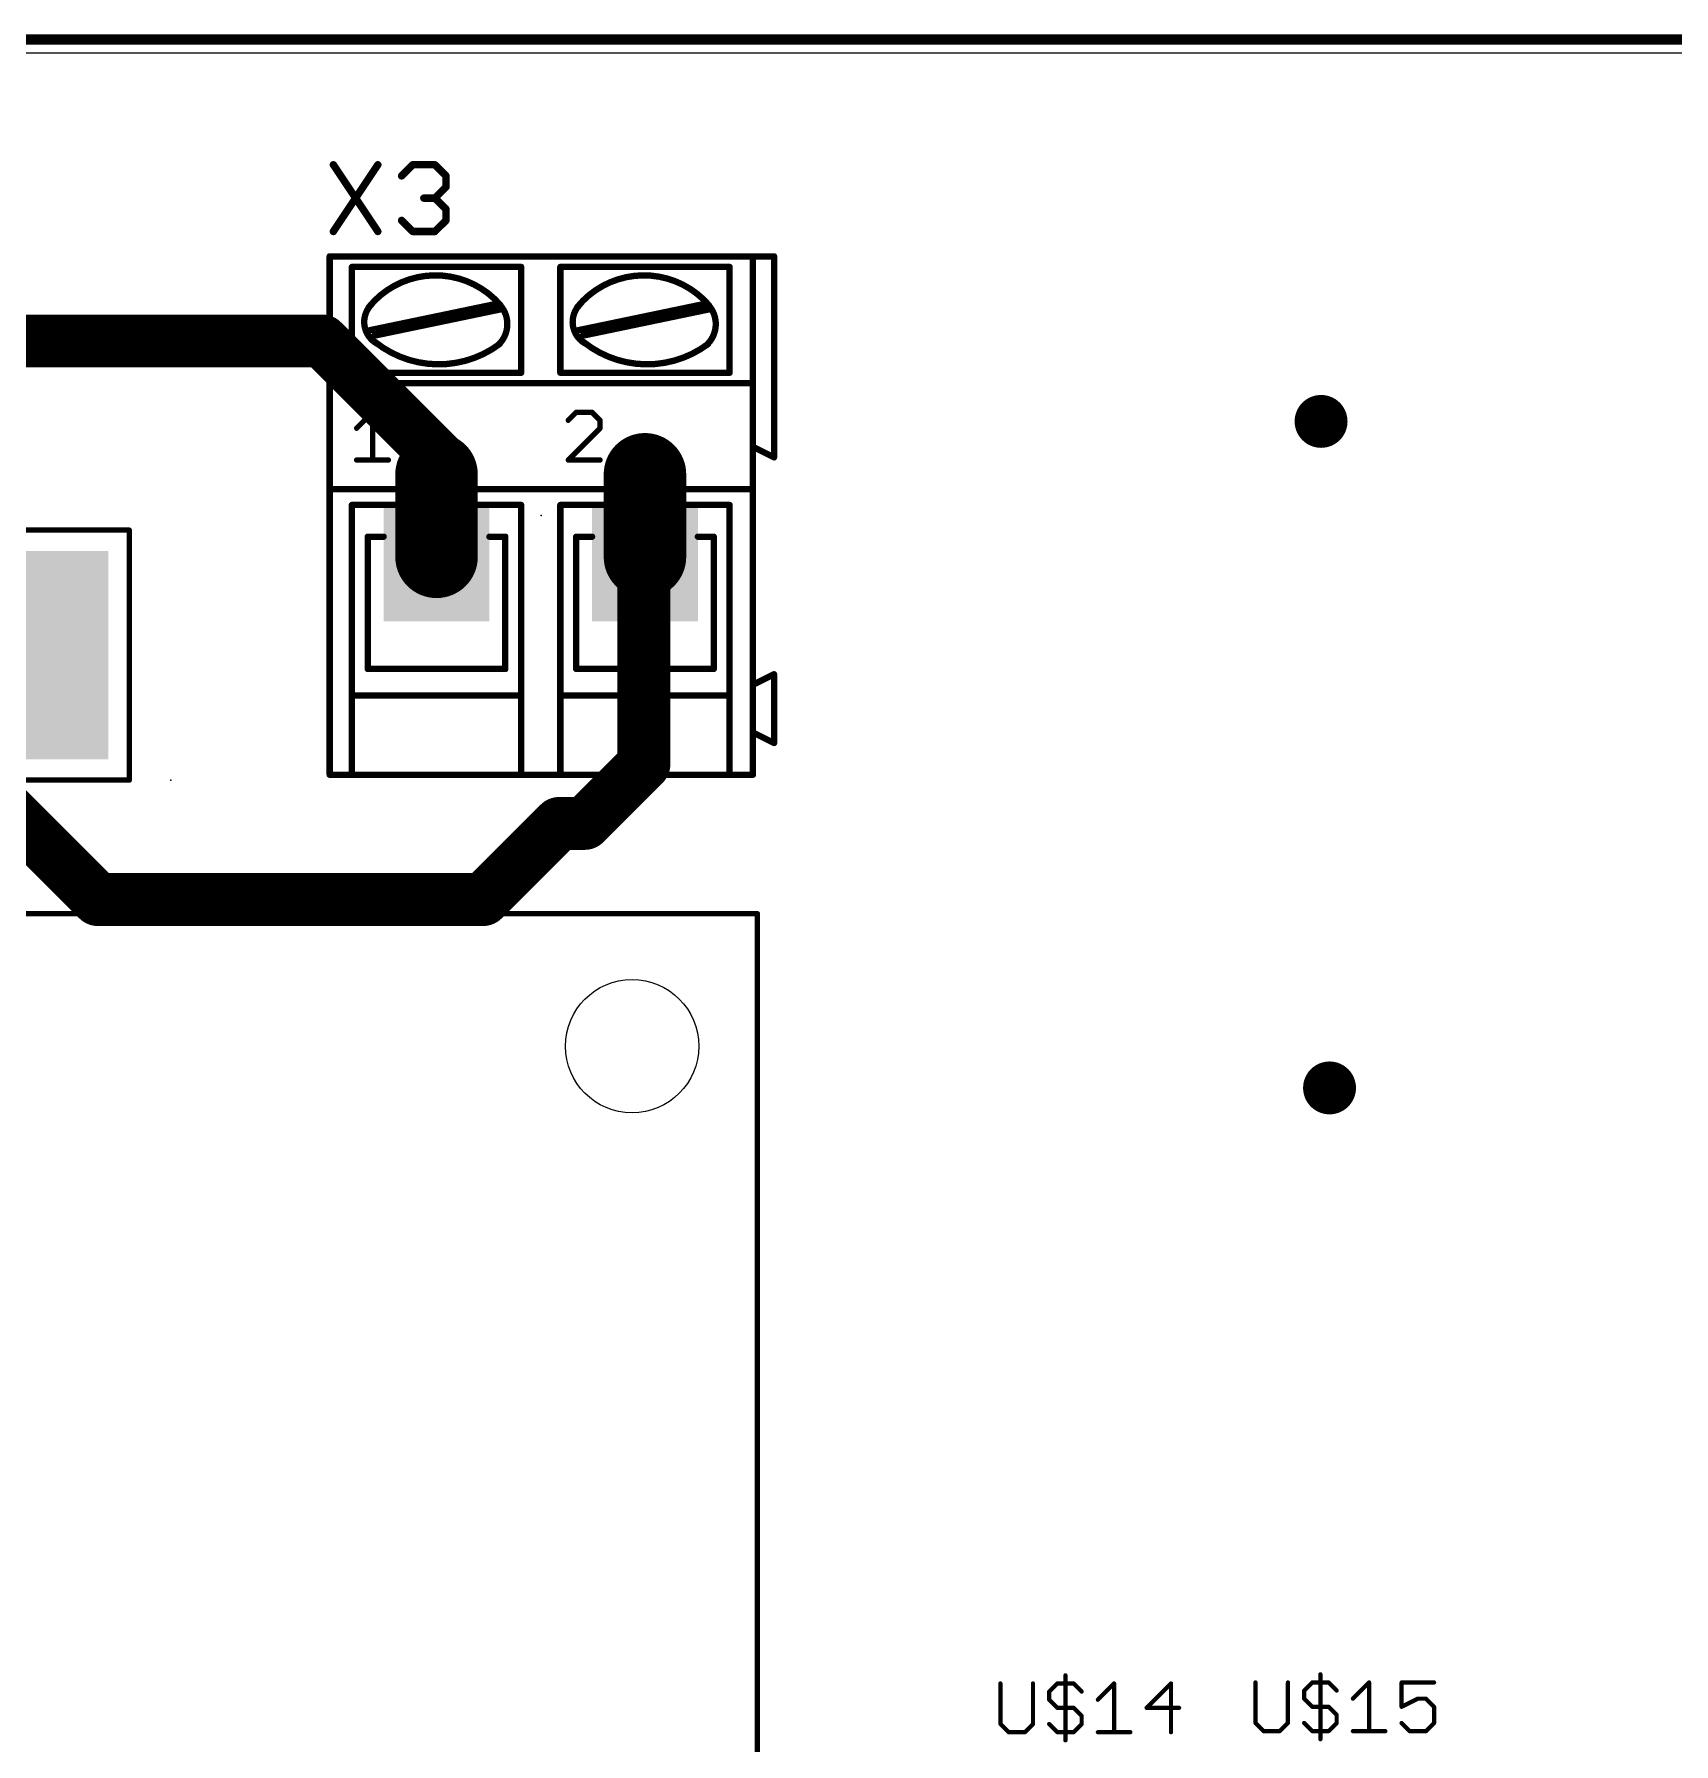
# Model space of a CAD drawing. Extents: x 0 to 165, y 0 to 217.
# Drawn here: x 71.65 to 111.01, y 176.25 to 217.3 of the extents above; entities that cross this region are included whole.
import ezdxf

# ---------------------------------------------------------------- set-up
doc = ezdxf.new("R2010")
doc.units = 0
for name, color, linetype in [('16', 175, 'CONTINUOUS'), ('17', 82, 'CONTINUOUS'), ('18', 82, 'CONTINUOUS'), ('20', 7, 'CONTINUOUS'), ('21', 253, 'CONTINUOUS'), ('23', 7, 'CONTINUOUS'), ('25', 253, 'CONTINUOUS'), ('51', 253, 'CONTINUOUS')]:
    doc.layers.add(name, color=color, linetype=linetype)

# ---------------------------------------------------------------- blocks, each defined once
blk = doc.blocks.new('SQUAREP')
blk.add_solid([(-0.5, -0.5), (0.5, -0.5), (-0.5, 0.5), (0.5, 0.5)])
blk = doc.blocks.new('RECT')
blk.add_solid([(-0.5, -0.5), (0.5, -0.5), (-0.5, 0.5), (0.5, 0.5)])
blk = doc.blocks.new('LONGP100')
at = {"const_width": 1}
blk.add_lwpolyline([(-0.5, 0), (0.5, 0)], dxfattribs=at)
at = {"const_width": 0.5}
for points in [[(-0.5, 0.25, 1), (-0.5, -0.25)], [(0.5, -0.25, 1), (0.5, 0.25)]]:
    blk.add_lwpolyline(points, format="xyb", dxfattribs=at)
blk = doc.blocks.new('ROUNDV')
at = {"const_width": 0.5}
blk.add_lwpolyline([(0, -0.25, 1), (0, 0.25, 1), (0, -0.25)], format="xyb", dxfattribs=at)

msp = doc.modelspace()

# ---------------------------------------------------------------- linework, layer by layer
at = {"layer": '16'}
for points, const_width in [([(0, 217.17), (165.1, 217.17)], 0.254), ([(67.056, 209.931), (78.5622, 209.931)], 1.27), ([(78.5622, 209.931), (81.5086, 206.9846)], 1.27), ([(81.5086, 206.9846), (81.5086, 205.9432)], 1.27), ([(81.5086, 205.9432), (81.3054, 205.74)], 1.27), ([(86.2838, 205.7146), (86.3092, 205.74)], 1.27), ([(86.2838, 199.771), (86.2838, 205.7146)], 1.27), ([(84.8614, 198.3486), (86.2838, 199.771)], 1.27), ([(70.93, 198.7672), (73.1774, 196.5198)], 1.27), ([(82.423, 196.5198), (84.2518, 198.3486)], 1.27), ([(84.2518, 198.3486), (84.8614, 198.3486)], 1.27), ([(73.1774, 196.5198), (82.423, 196.5198)], 1.27)]:
    msp.add_lwpolyline(points, dxfattribs=dict(at, const_width=const_width))
at = {"layer": '16', "const_width": 0.635}
for points in [[(78.7867, 210.1555, 1), (78.3377, 209.7065)], [(78.5622, 209.6135, 1), (78.5622, 210.2485)], [(81.8261, 206.9846, 1), (81.1911, 206.9846)], [(81.2841, 206.7601, 1), (81.7331, 207.2091)], [(81.7331, 205.7187, 1), (81.2841, 206.1677)], [(81.0809, 205.9645, 1), (81.5299, 205.5155)], [(81.1911, 205.9432, 1), (81.8261, 205.9432)], [(86.6013, 205.7146, 1), (85.9663, 205.7146)], [(86.0593, 205.9391, 1), (86.5083, 205.4901)], [(86.5337, 205.5155, 1), (86.0847, 205.9645)], [(86.5083, 199.5465, 1), (86.0593, 199.9955)], [(85.9663, 199.771, 1), (86.6013, 199.771)], [(84.2518, 198.6661, 1), (84.2518, 198.0311)], [(84.4763, 198.1241, 1), (84.0273, 198.5731)], [(84.6369, 198.5731, 1), (85.0859, 198.1241)], [(84.8614, 198.0311, 1), (84.8614, 198.6661)], [(73.1774, 196.8373, 1), (73.1774, 196.2023)], [(72.9529, 196.2953, 1), (73.4019, 196.7443)], [(82.1985, 196.7443, 1), (82.6475, 196.2953)], [(82.423, 196.2023, 1), (82.423, 196.8373)]]:
    msp.add_lwpolyline(points, format="xyb", dxfattribs=at)
at = {"layer": '20'}
msp.add_line((165.08, 216.84), (0, 216.84), dxfattribs=at)
msp.add_circle((86, 193), 1.6, dxfattribs=at)
at = {"layer": '21'}
for points, const_width in [([(88.9, 211.963), (78.74, 211.963)], 0.1524), ([(78.74, 208.915), (78.74, 211.963)], 0.1524), ([(88.9, 211.963), (88.9, 208.915)], 0.1524), ([(88.9, 211.963), (89.408, 211.963)], 0.1524), ([(89.408, 211.963), (89.408, 207.137)], 0.1524), ([(79.2734, 209.169), (79.2734, 211.709)], 0.1524), ([(83.3374, 211.709), (79.2734, 211.709)], 0.1524), ([(83.3374, 209.169), (83.3374, 211.709)], 0.1524), ([(84.2772, 209.169), (84.2772, 211.709)], 0.1524), ([(84.2772, 211.709), (88.3412, 211.709)], 0.1524), ([(88.3412, 211.709), (88.3412, 209.169)], 0.1524), ([(79.6798, 210.185), (82.7278, 210.82)], 0.1524), ([(79.8068, 210.058), (82.8548, 210.693)], 0.1524), ([(84.6836, 210.185), (87.7316, 210.82)], 0.1524), ([(84.8106, 210.058), (87.8586, 210.693)], 0.1524), ([(78.74, 206.375), (78.74, 208.915)], 0.1524), ([(78.74, 208.915), (88.9, 208.915)], 0.1524), ([(83.3374, 209.169), (79.2734, 209.169)], 0.1524), ([(88.3412, 209.169), (84.2772, 209.169)], 0.1524), ([(88.9, 208.915), (88.9, 207.391)], 0.1524), ([(79.3877, 207.8362), (79.769, 208.2175)], 0.127), ([(79.769, 208.2175), (79.769, 207.0735)], 0.127), ([(84.6584, 208.2175), (84.4677, 208.0268)], 0.127), ([(85.0397, 208.2175), (84.6584, 208.2175)], 0.127), ([(85.2304, 208.0268), (85.0397, 208.2175)], 0.127), ([(84.4677, 207.0735), (85.2304, 207.8362)], 0.127), ([(85.2304, 207.8362), (85.2304, 208.0268)], 0.127), ([(89.408, 207.137), (88.9, 207.391)], 0.1524), ([(88.9, 207.391), (88.9, 206.375)], 0.1524), ([(79.3877, 207.0735), (80.1504, 207.0735)], 0.127), ([(85.2304, 207.0735), (84.4677, 207.0735)], 0.127), ([(78.74, 199.517), (78.74, 206.375)], 0.1524), ([(78.74, 206.375), (79.6544, 206.375)], 0.1524), ([(79.2734, 205.994), (79.2734, 201.422)], 0.1524), ([(79.2734, 205.994), (79.6544, 205.994)], 0.1524), ([(82.9564, 206.375), (84.6582, 206.375)], 0.1524), ([(83.3374, 205.994), (82.9564, 205.994)], 0.1524), ([(83.3374, 201.422), (83.3374, 205.994)], 0.1524), ([(84.2772, 201.422), (84.2772, 205.994)], 0.1524), ([(84.2772, 205.994), (84.6582, 205.994)], 0.1524), ([(88.9, 206.375), (87.9602, 206.375)], 0.1524), ([(88.3412, 205.994), (87.9602, 205.994)], 0.1524), ([(88.3412, 205.994), (88.3412, 201.422)], 0.1524), ([(88.9, 206.375), (88.9, 201.676)], 0.1524), ([(67.93, 205.39), (73.93, 205.39)], 0.127), ([(73.93, 205.39), (73.93, 199.39)], 0.127), ([(79.6544, 202.057), (79.6544, 205.232)], 0.1524), ([(82.9564, 202.057), (82.9564, 205.232)], 0.1524), ([(84.6582, 202.057), (84.6582, 205.232)], 0.1524), ([(87.9602, 202.057), (87.9602, 205.232)], 0.1524), ([(82.9564, 202.057), (79.6544, 202.057)], 0.1524), ([(87.9602, 202.057), (84.6582, 202.057)], 0.1524), ([(89.408, 201.93), (88.9, 201.676)], 0.1524), ([(89.408, 201.93), (89.408, 200.279)], 0.1524), ([(88.9, 201.676), (88.9, 200.533)], 0.1524), ([(83.3374, 201.422), (79.2734, 201.422)], 0.1524), ([(79.2734, 201.422), (79.2734, 199.517)], 0.1524), ([(83.3374, 199.517), (83.3374, 201.422)], 0.1524), ([(84.2772, 199.517), (84.2772, 201.422)], 0.1524), ([(84.2772, 201.422), (88.3412, 201.422)], 0.1524), ([(88.3412, 201.422), (88.3412, 199.517)], 0.1524), ([(89.408, 200.279), (88.9, 200.533)], 0.1524), ([(88.9, 200.533), (88.9, 199.517)], 0.1524), ([(78.74, 199.517), (79.2734, 199.517)], 0.1524), ([(79.2734, 199.517), (83.3374, 199.517)], 0.1524), ([(83.3374, 199.517), (84.2772, 199.517)], 0.1524), ([(84.2772, 199.517), (88.3412, 199.517)], 0.1524), ([(88.3412, 199.517), (88.9, 199.517)], 0.1524), ([(73.93, 199.39), (67.93, 199.39)], 0.127), ([(44.01, 196.18), (89.01, 196.18)], 0.127), ([(89.01, 196.18), (89.01, 146.18)], 0.127), ([(94.8436, 177.6994), (94.8436, 176.7249)], 0.1016), ([(95.6232, 176.7249), (95.6232, 177.6994)], 0.1016), ([(96.013, 177.5045), (96.2079, 177.6994)], 0.1016), ([(96.2079, 177.6994), (96.5977, 177.6994)], 0.1016), ([(96.4028, 177.8943), (96.4028, 176.3351)], 0.1016), ([(96.5977, 177.6994), (96.7926, 177.5045)], 0.1016), ([(97.1824, 177.3096), (97.5722, 177.6994)], 0.1016), ([(97.5722, 177.6994), (97.5722, 176.53)], 0.1016), ([(98.9365, 177.6994), (98.3518, 177.1147)], 0.1016), ([(98.9365, 176.53), (98.9365, 177.6994)], 0.1016), ([(100.965, 177.7248), (100.965, 176.7503)], 0.1016), ([(101.7446, 176.7503), (101.7446, 177.7248)], 0.1016), ([(102.1344, 177.5299), (102.3293, 177.7248)], 0.1016), ([(102.3293, 177.7248), (102.7191, 177.7248)], 0.1016), ([(102.5242, 177.9197), (102.5242, 176.3605)], 0.1016), ([(102.7191, 177.7248), (102.914, 177.5299)], 0.1016), ([(103.3038, 177.335), (103.6936, 177.7248)], 0.1016), ([(103.6936, 177.7248), (103.6936, 176.5554)], 0.1016), ([(105.2528, 177.7248), (104.4732, 177.7248)], 0.1016), ([(104.4732, 177.7248), (104.4732, 177.1401)], 0.1016), ([(96.013, 177.3096), (96.013, 177.5045)], 0.1016), ([(96.2079, 177.1147), (96.013, 177.3096)], 0.1016), ([(102.1344, 177.335), (102.1344, 177.5299)], 0.1016), ([(102.3293, 177.1401), (102.1344, 177.335)], 0.1016), ([(104.4732, 177.1401), (104.863, 177.335)], 0.1016), ([(104.863, 177.335), (105.0579, 177.335)], 0.1016), ([(105.0579, 177.335), (105.2528, 177.1401)], 0.1016), ([(96.5977, 177.1147), (96.2079, 177.1147)], 0.1016), ([(96.7926, 176.9198), (96.5977, 177.1147)], 0.1016), ([(96.7926, 176.7249), (96.7926, 176.9198)], 0.1016), ([(98.3518, 177.1147), (99.1314, 177.1147)], 0.1016), ([(102.7191, 177.1401), (102.3293, 177.1401)], 0.1016), ([(102.914, 176.9452), (102.7191, 177.1401)], 0.1016), ([(102.914, 176.7503), (102.914, 176.9452)], 0.1016), ([(105.2528, 177.1401), (105.2528, 176.7503)], 0.1016), ([(94.8436, 176.7249), (95.0385, 176.53)], 0.1016), ([(95.0385, 176.53), (95.4283, 176.53)], 0.1016), ([(95.4283, 176.53), (95.6232, 176.7249)], 0.1016), ([(96.013, 176.7249), (96.2079, 176.53)], 0.1016), ([(96.2079, 176.53), (96.5977, 176.53)], 0.1016), ([(96.5977, 176.53), (96.7926, 176.7249)], 0.1016), ([(97.1824, 176.53), (97.962, 176.53)], 0.1016), ([(100.965, 176.7503), (101.1599, 176.5554)], 0.1016), ([(101.1599, 176.5554), (101.5497, 176.5554)], 0.1016), ([(101.5497, 176.5554), (101.7446, 176.7503)], 0.1016), ([(102.1344, 176.7503), (102.3293, 176.5554)], 0.1016), ([(102.3293, 176.5554), (102.7191, 176.5554)], 0.1016), ([(102.7191, 176.5554), (102.914, 176.7503)], 0.1016), ([(103.3038, 176.5554), (104.0834, 176.5554)], 0.1016), ([(104.6681, 176.5554), (104.4732, 176.7503)], 0.1016), ([(105.0579, 176.5554), (104.6681, 176.5554)], 0.1016), ([(105.2528, 176.7503), (105.0579, 176.5554)], 0.1016)]:
    msp.add_lwpolyline(points, dxfattribs=dict(at, const_width=const_width))
for points, const_width in [([(78.74, 212.0011, 1), (78.74, 211.9249)], 0.0762), ([(78.7781, 211.963, 1), (78.7019, 211.963)], 0.0762), ([(88.9381, 211.963, 1), (88.8619, 211.963)], 0.0762), ([(88.9, 212.0011, 1), (88.9, 211.9249)], 0.0762), ([(88.9, 211.9249, 1), (88.9, 212.0011)], 0.0762), ([(89.4461, 211.963, 1), (89.3699, 211.963)], 0.0762), ([(89.408, 211.9249, 1), (89.408, 212.0011)], 0.0762), ([(79.3115, 211.709, 1), (79.2353, 211.709)], 0.0762), ([(79.2734, 211.7471, 1), (79.2734, 211.6709)], 0.0762), ([(82.8342, 210.7988, 0.4664), (79.6798, 210.7438)], 0.1524), ([(83.3755, 211.709, 1), (83.2993, 211.709)], 0.0762), ([(83.3374, 211.6709, 1), (83.3374, 211.7471)], 0.0762), ([(84.3153, 211.709, 1), (84.2391, 211.709)], 0.0762), ([(84.2772, 211.7471, 1), (84.2772, 211.6709)], 0.0762), ([(87.8378, 210.7986, 0.4664), (84.6836, 210.7438)], 0.1524), ([(88.3793, 211.709, 1), (88.3031, 211.709)], 0.0762), ([(88.3412, 211.6709, 1), (88.3412, 211.7471)], 0.0762), ([(79.7306, 210.7946, 0.4889), (79.8743, 209.8697)], 0.1524), ([(79.6502, 210.7678, 1), (79.7094, 210.7198)], 0.0762), ([(79.7583, 210.7685, 1), (79.7029, 210.8207)], 0.0762), ([(82.7356, 210.7827, 1), (82.72, 210.8573)], 0.0762), ([(82.7736, 209.8249, 0.4171), (82.8293, 210.7945)], 0.1524), ([(82.8576, 210.82, 1), (82.801, 210.769)], 0.0762), ([(82.8054, 210.7738, 1), (82.863, 210.8238)], 0.0762), ([(82.8626, 210.6557, 1), (82.847, 210.7303)], 0.0762), ([(84.7344, 210.7946, 0.4889), (84.8781, 209.8697)], 0.1524), ([(84.654, 210.7678, 1), (84.7132, 210.7198)], 0.0762), ([(84.7621, 210.7685, 1), (84.7067, 210.8207)], 0.0762), ([(87.7394, 210.7827, 1), (87.7238, 210.8573)], 0.0762), ([(87.7774, 209.8249, 0.4171), (87.8331, 210.7945)], 0.1524), ([(87.8614, 210.82, 1), (87.8048, 210.769)], 0.0762), ([(87.809, 210.7736, 1), (87.8666, 210.8236)], 0.0762), ([(87.8664, 210.6557, 1), (87.8508, 210.7303)], 0.0762), ([(79.672, 210.2223, 1), (79.6876, 210.1477)], 0.0762), ([(84.6758, 210.2223, 1), (84.6914, 210.1477)], 0.0762), ([(79.799, 210.0953, 1), (79.8146, 210.0207)], 0.0762), ([(79.8322, 209.9056, 0.342), (82.82, 209.8588)], 0.1524), ([(79.856, 209.9354, 1), (79.8084, 209.8758)], 0.0762), ([(79.8558, 209.8364, 1), (79.8928, 209.903)], 0.0762), ([(82.7484, 209.8535, 1), (82.7988, 209.7963)], 0.0762), ([(82.8429, 209.8283, 1), (82.7971, 209.8893)], 0.0762), ([(84.8028, 210.0953, 1), (84.8184, 210.0207)], 0.0762), ([(84.836, 209.9056, 0.342), (87.8238, 209.8589)], 0.1524), ([(84.8598, 209.9354, 1), (84.8122, 209.8758)], 0.0762), ([(84.8596, 209.8364, 1), (84.8966, 209.903)], 0.0762), ([(87.7522, 209.8535, 1), (87.8026, 209.7963)], 0.0762), ([(87.8467, 209.8284, 1), (87.8009, 209.8894)], 0.0762), ([(78.7781, 208.915, 1), (78.7019, 208.915)], 0.0762), ([(78.74, 208.9531, 1), (78.74, 208.8769)], 0.0762), ([(78.7019, 208.915, 1), (78.7781, 208.915)], 0.0762), ([(79.2734, 209.2071, 1), (79.2734, 209.1309)], 0.0762), ([(79.2353, 209.169, 1), (79.3115, 209.169)], 0.0762), ([(83.2993, 209.169, 1), (83.3755, 209.169)], 0.0762), ([(83.3374, 209.1309, 1), (83.3374, 209.2071)], 0.0762), ([(84.2772, 209.2071, 1), (84.2772, 209.1309)], 0.0762), ([(84.2391, 209.169, 1), (84.3153, 209.169)], 0.0762), ([(88.3031, 209.169, 1), (88.3793, 209.169)], 0.0762), ([(88.3412, 209.1309, 1), (88.3412, 209.2071)], 0.0762), ([(88.9381, 208.915, 1), (88.8619, 208.915)], 0.0762), ([(88.8619, 208.915, 1), (88.9381, 208.915)], 0.0762), ([(88.9, 208.8769, 1), (88.9, 208.9531)], 0.0762), ([(79.8008, 208.2175, 1), (79.7373, 208.2175)], 0.0635), ([(79.7915, 208.195, 1), (79.7466, 208.2399)], 0.0635), ([(84.6584, 208.2492, 1), (84.6584, 208.1857)], 0.0635), ([(84.6808, 208.195, 1), (84.6359, 208.2399)], 0.0635), ([(85.0621, 208.2399, 1), (85.0172, 208.195)], 0.0635), ([(85.0397, 208.1857, 1), (85.0397, 208.2492)], 0.0635), ([(79.3652, 207.8586, 1), (79.4102, 207.8137)], 0.0635), ([(84.4452, 208.0493, 1), (84.4902, 208.0044)], 0.0635), ([(85.2621, 208.0268, 1), (85.1986, 208.0268)], 0.0635), ([(85.1986, 207.8362, 1), (85.2621, 207.8362)], 0.0635), ([(85.2079, 208.0044, 1), (85.2528, 208.0493)], 0.0635), ([(85.2528, 207.8137, 1), (85.2079, 207.8586)], 0.0635), ([(88.917, 207.4251, 1), (88.883, 207.3569)], 0.0762), ([(88.9381, 207.391, 1), (88.8619, 207.391)], 0.0762), ([(88.8619, 207.391, 1), (88.9381, 207.391)], 0.0762), ([(79.3877, 207.1053, 1), (79.3877, 207.0418)], 0.0635), ([(79.7373, 207.0735, 1), (79.8008, 207.0735)], 0.0635), ([(80.1504, 207.0418, 1), (80.1504, 207.1053)], 0.0635), ([(84.4452, 207.096, 1), (84.4902, 207.051)], 0.0635), ([(84.4677, 207.1053, 1), (84.4677, 207.0418)], 0.0635), ([(85.2304, 207.0418, 1), (85.2304, 207.1053)], 0.0635), ([(89.3699, 207.137, 1), (89.4461, 207.137)], 0.0762), ([(89.391, 207.1029, 1), (89.425, 207.1711)], 0.0762), ([(78.7781, 206.375, 1), (78.7019, 206.375)], 0.0762), ([(78.74, 206.4131, 1), (78.74, 206.3369)], 0.0762), ([(78.7019, 206.375, 1), (78.7781, 206.375)], 0.0762), ([(79.3115, 205.994, 1), (79.2353, 205.994)], 0.0762), ([(79.2734, 206.0321, 1), (79.2734, 205.9559)], 0.0762), ([(79.6544, 206.3369, 1), (79.6544, 206.4131)], 0.0762), ([(79.6544, 205.9559, 1), (79.6544, 206.0321)], 0.0762), ([(82.9564, 206.4131, 1), (82.9564, 206.3369)], 0.0762), ([(82.9564, 206.0321, 1), (82.9564, 205.9559)], 0.0762), ([(83.3755, 205.994, 1), (83.2993, 205.994)], 0.0762), ([(83.3374, 205.9559, 1), (83.3374, 206.0321)], 0.0762), ([(84.3153, 205.994, 1), (84.2391, 205.994)], 0.0762), ([(84.2772, 206.0321, 1), (84.2772, 205.9559)], 0.0762), ([(84.6582, 206.3369, 1), (84.6582, 206.4131)], 0.0762), ([(84.6582, 205.9559, 1), (84.6582, 206.0321)], 0.0762), ([(87.9602, 206.4131, 1), (87.9602, 206.3369)], 0.0762), ([(87.9602, 206.0321, 1), (87.9602, 205.9559)], 0.0762), ([(88.3793, 205.994, 1), (88.3031, 205.994)], 0.0762), ([(88.3412, 205.9559, 1), (88.3412, 206.0321)], 0.0762), ([(88.9381, 206.375, 1), (88.8619, 206.375)], 0.0762), ([(88.8619, 206.375, 1), (88.9381, 206.375)], 0.0762), ([(88.9, 206.3369, 1), (88.9, 206.4131)], 0.0762), ([(73.9618, 205.39, 1), (73.8983, 205.39)], 0.0635), ([(73.93, 205.3583, 1), (73.93, 205.4218)], 0.0635), ([(79.6925, 205.232, 1), (79.6163, 205.232)], 0.0762), ([(82.9945, 205.232, 1), (82.9183, 205.232)], 0.0762), ([(84.6963, 205.232, 1), (84.6201, 205.232)], 0.0762), ([(87.9983, 205.232, 1), (87.9221, 205.232)], 0.0762), ([(79.6544, 202.0951, 1), (79.6544, 202.0189)], 0.0762), ([(79.6163, 202.057, 1), (79.6925, 202.057)], 0.0762), ([(82.9183, 202.057, 1), (82.9945, 202.057)], 0.0762), ([(82.9564, 202.0189, 1), (82.9564, 202.0951)], 0.0762), ([(84.6582, 202.0951, 1), (84.6582, 202.0189)], 0.0762), ([(84.6201, 202.057, 1), (84.6963, 202.057)], 0.0762), ([(87.9221, 202.057, 1), (87.9983, 202.057)], 0.0762), ([(87.9602, 202.0189, 1), (87.9602, 202.0951)], 0.0762), ([(89.4461, 201.93, 1), (89.3699, 201.93)], 0.0762), ([(89.425, 201.8959, 1), (89.391, 201.9641)], 0.0762), ([(88.9381, 201.676, 1), (88.8619, 201.676)], 0.0762), ([(88.883, 201.7101, 1), (88.917, 201.6419)], 0.0762), ([(88.8619, 201.676, 1), (88.9381, 201.676)], 0.0762), ([(79.2734, 201.4601, 1), (79.2734, 201.3839)], 0.0762), ([(79.3115, 201.422, 1), (79.2353, 201.422)], 0.0762), ([(79.2353, 201.422, 1), (79.3115, 201.422)], 0.0762), ([(83.3755, 201.422, 1), (83.2993, 201.422)], 0.0762), ([(83.2993, 201.422, 1), (83.3755, 201.422)], 0.0762), ([(83.3374, 201.3839, 1), (83.3374, 201.4601)], 0.0762), ([(84.3153, 201.422, 1), (84.2391, 201.422)], 0.0762), ([(84.2772, 201.4601, 1), (84.2772, 201.3839)], 0.0762), ([(84.2391, 201.422, 1), (84.3153, 201.422)], 0.0762), ([(88.3793, 201.422, 1), (88.3031, 201.422)], 0.0762), ([(88.3031, 201.422, 1), (88.3793, 201.422)], 0.0762), ([(88.3412, 201.3839, 1), (88.3412, 201.4601)], 0.0762), ([(88.917, 200.5671, 1), (88.883, 200.4989)], 0.0762), ([(88.9381, 200.533, 1), (88.8619, 200.533)], 0.0762), ([(88.8619, 200.533, 1), (88.9381, 200.533)], 0.0762), ([(89.3699, 200.279, 1), (89.4461, 200.279)], 0.0762), ([(89.391, 200.2449, 1), (89.425, 200.3131)], 0.0762), ([(78.74, 199.5551, 1), (78.74, 199.4789)], 0.0762), ([(78.7019, 199.517, 1), (78.7781, 199.517)], 0.0762), ([(79.2734, 199.5551, 1), (79.2734, 199.4789)], 0.0762), ([(79.2353, 199.517, 1), (79.3115, 199.517)], 0.0762), ([(79.2734, 199.4789, 1), (79.2734, 199.5551)], 0.0762), ([(83.3374, 199.5551, 1), (83.3374, 199.4789)], 0.0762), ([(83.2993, 199.517, 1), (83.3755, 199.517)], 0.0762), ([(83.3374, 199.4789, 1), (83.3374, 199.5551)], 0.0762), ([(84.2772, 199.5551, 1), (84.2772, 199.4789)], 0.0762), ([(84.2391, 199.517, 1), (84.3153, 199.517)], 0.0762), ([(84.2772, 199.4789, 1), (84.2772, 199.5551)], 0.0762), ([(88.3412, 199.5551, 1), (88.3412, 199.4789)], 0.0762), ([(88.3031, 199.517, 1), (88.3793, 199.517)], 0.0762), ([(88.3412, 199.4789, 1), (88.3412, 199.5551)], 0.0762), ([(88.8619, 199.517, 1), (88.9381, 199.517)], 0.0762), ([(88.9, 199.4789, 1), (88.9, 199.5551)], 0.0762), ([(73.8983, 199.39, 1), (73.9618, 199.39)], 0.0635), ([(73.93, 199.3583, 1), (73.93, 199.4218)], 0.0635), ([(89.0418, 196.18, 1), (88.9783, 196.18)], 0.0635), ([(89.01, 196.1483, 1), (89.01, 196.2117)], 0.0635), ([(94.869, 177.6994, 1), (94.8182, 177.6994)], 0.0508), ([(95.6486, 177.6994, 1), (95.5978, 177.6994)], 0.0508), ([(96.2079, 177.7248, 1), (96.2079, 177.674)], 0.0508), ([(96.2259, 177.6814, 1), (96.1899, 177.7174)], 0.0508), ([(96.4282, 177.8943, 1), (96.3774, 177.8943)], 0.0508), ([(96.6157, 177.7174, 1), (96.5797, 177.6814)], 0.0508), ([(96.5977, 177.674, 1), (96.5977, 177.7248)], 0.0508), ([(97.5976, 177.6994, 1), (97.5468, 177.6994)], 0.0508), ([(97.5902, 177.6814, 1), (97.5542, 177.7174)], 0.0508), ([(98.9619, 177.6994, 1), (98.9111, 177.6994)], 0.0508), ([(98.9544, 177.6814, 1), (98.9185, 177.7174)], 0.0508), ([(100.9904, 177.7248, 1), (100.9396, 177.7248)], 0.0508), ([(101.77, 177.7248, 1), (101.7192, 177.7248)], 0.0508), ([(102.3293, 177.7502, 1), (102.3293, 177.6994)], 0.0508), ([(102.3473, 177.7068, 1), (102.3113, 177.7428)], 0.0508), ([(102.5496, 177.9197, 1), (102.4988, 177.9197)], 0.0508), ([(102.7371, 177.7428, 1), (102.7011, 177.7068)], 0.0508), ([(102.7191, 177.6994, 1), (102.7191, 177.7502)], 0.0508), ([(103.719, 177.7248, 1), (103.6682, 177.7248)], 0.0508), ([(103.7116, 177.7068, 1), (103.6756, 177.7428)], 0.0508), ([(104.4732, 177.7502, 1), (104.4732, 177.6994)], 0.0508), ([(104.4986, 177.7248, 1), (104.4478, 177.7248)], 0.0508), ([(105.2528, 177.6994, 1), (105.2528, 177.7502)], 0.0508), ([(95.995, 177.5225, 1), (96.031, 177.4865)], 0.0508), ([(96.031, 177.3276, 1), (95.995, 177.2916)], 0.0508), ([(96.0384, 177.5045, 1), (95.9876, 177.5045)], 0.0508), ([(95.9876, 177.3096, 1), (96.0384, 177.3096)], 0.0508), ([(96.7746, 177.4865, 1), (96.8106, 177.5225)], 0.0508), ([(97.1644, 177.3276, 1), (97.2004, 177.2916)], 0.0508), ([(102.1164, 177.5479, 1), (102.1524, 177.5119)], 0.0508), ([(102.1524, 177.353, 1), (102.1164, 177.317)], 0.0508), ([(102.1598, 177.5299, 1), (102.109, 177.5299)], 0.0508), ([(102.109, 177.335, 1), (102.1598, 177.335)], 0.0508), ([(102.896, 177.5119, 1), (102.932, 177.5479)], 0.0508), ([(103.2858, 177.353, 1), (103.3218, 177.317)], 0.0508), ([(104.863, 177.3604, 1), (104.863, 177.3096)], 0.0508), ([(104.8743, 177.3123, 1), (104.8516, 177.3577)], 0.0508), ([(105.0758, 177.353, 1), (105.0399, 177.317)], 0.0508), ([(105.0579, 177.3096, 1), (105.0579, 177.3604)], 0.0508), ([(96.2079, 177.1401, 1), (96.2079, 177.0893)], 0.0508), ([(96.1899, 177.0967, 1), (96.2259, 177.1327)], 0.0508), ([(96.6157, 177.1327, 1), (96.5797, 177.0967)], 0.0508), ([(96.5977, 177.0893, 1), (96.5977, 177.1401)], 0.0508), ([(96.818, 176.9198, 1), (96.7672, 176.9198)], 0.0508), ([(96.7746, 176.9018, 1), (96.8106, 176.9378)], 0.0508), ([(98.3338, 177.1327, 1), (98.3698, 177.0967)], 0.0508), ([(98.3518, 177.1401, 1), (98.3518, 177.0893)], 0.0508), ([(99.1314, 177.0893, 1), (99.1314, 177.1401)], 0.0508), ([(102.3293, 177.1655, 1), (102.3293, 177.1147)], 0.0508), ([(102.3113, 177.1221, 1), (102.3473, 177.1581)], 0.0508), ([(102.7371, 177.1581, 1), (102.7011, 177.1221)], 0.0508), ([(102.7191, 177.1147, 1), (102.7191, 177.1655)], 0.0508), ([(102.9394, 176.9452, 1), (102.8886, 176.9452)], 0.0508), ([(102.896, 176.9272, 1), (102.932, 176.9632)], 0.0508), ([(104.4618, 177.1628, 1), (104.4845, 177.1174)], 0.0508), ([(104.4478, 177.1401, 1), (104.4986, 177.1401)], 0.0508), ([(105.2782, 177.1401, 1), (105.2274, 177.1401)], 0.0508), ([(105.2348, 177.1221, 1), (105.2707, 177.1581)], 0.0508), ([(94.8616, 176.7429, 1), (94.8256, 176.7069)], 0.0508), ([(94.8182, 176.7249, 1), (94.869, 176.7249)], 0.0508), ([(95.0385, 176.5554, 1), (95.0385, 176.5046)], 0.0508), ([(95.0205, 176.512, 1), (95.0565, 176.548)], 0.0508), ([(95.4103, 176.548, 1), (95.4463, 176.512)], 0.0508), ([(95.4283, 176.5046, 1), (95.4283, 176.5554)], 0.0508), ([(95.5978, 176.7249, 1), (95.6486, 176.7249)], 0.0508), ([(95.6412, 176.7069, 1), (95.6052, 176.7429)], 0.0508), ([(96.031, 176.7429, 1), (95.995, 176.7069)], 0.0508), ([(96.2079, 176.5554, 1), (96.2079, 176.5046)], 0.0508), ([(96.1899, 176.512, 1), (96.2259, 176.548)], 0.0508), ([(96.5797, 176.548, 1), (96.6157, 176.512)], 0.0508), ([(96.5977, 176.5046, 1), (96.5977, 176.5554)], 0.0508), ([(96.7672, 176.7249, 1), (96.818, 176.7249)], 0.0508), ([(96.8106, 176.7069, 1), (96.7746, 176.7429)], 0.0508), ([(97.1824, 176.5554, 1), (97.1824, 176.5046)], 0.0508), ([(97.5468, 176.53, 1), (97.5976, 176.53)], 0.0508), ([(97.962, 176.5046, 1), (97.962, 176.5554)], 0.0508), ([(98.9111, 176.53, 1), (98.9619, 176.53)], 0.0508), ([(100.983, 176.7683, 1), (100.947, 176.7323)], 0.0508), ([(100.9396, 176.7503, 1), (100.9904, 176.7503)], 0.0508), ([(101.1599, 176.5808, 1), (101.1599, 176.53)], 0.0508), ([(101.1419, 176.5374, 1), (101.1779, 176.5734)], 0.0508), ([(101.5317, 176.5734, 1), (101.5677, 176.5374)], 0.0508), ([(101.5497, 176.53, 1), (101.5497, 176.5808)], 0.0508), ([(101.7192, 176.7503, 1), (101.77, 176.7503)], 0.0508), ([(101.7626, 176.7323, 1), (101.7266, 176.7683)], 0.0508), ([(102.1524, 176.7683, 1), (102.1164, 176.7323)], 0.0508), ([(102.3293, 176.5808, 1), (102.3293, 176.53)], 0.0508), ([(102.3113, 176.5374, 1), (102.3473, 176.5734)], 0.0508), ([(102.7011, 176.5734, 1), (102.7371, 176.5374)], 0.0508), ([(102.7191, 176.53, 1), (102.7191, 176.5808)], 0.0508), ([(102.8886, 176.7503, 1), (102.9394, 176.7503)], 0.0508), ([(102.932, 176.7323, 1), (102.896, 176.7683)], 0.0508), ([(103.3038, 176.5808, 1), (103.3038, 176.53)], 0.0508), ([(103.6682, 176.5554, 1), (103.719, 176.5554)], 0.0508), ([(104.0834, 176.53, 1), (104.0834, 176.5808)], 0.0508), ([(104.4912, 176.7683, 1), (104.4552, 176.7323)], 0.0508), ([(104.6681, 176.5808, 1), (104.6681, 176.53)], 0.0508), ([(104.6501, 176.5374, 1), (104.686, 176.5734)], 0.0508), ([(105.0399, 176.5734, 1), (105.0758, 176.5374)], 0.0508), ([(105.0579, 176.53, 1), (105.0579, 176.5808)], 0.0508), ([(105.2274, 176.7503, 1), (105.2782, 176.7503)], 0.0508), ([(105.2707, 176.7323, 1), (105.2348, 176.7683)], 0.0508), ([(96.3774, 176.3351, 1), (96.4282, 176.3351)], 0.0508), ([(102.4988, 176.3605, 1), (102.5496, 176.3605)], 0.0508)]:
    msp.add_lwpolyline(points, format="xyb", dxfattribs=dict(at, const_width=const_width))
at = {"layer": '23'}
for p in [(83.82, 205.74), (74.93, 199.39)]:
    msp.add_point(p, dxfattribs=at)
at = {"layer": '25', "const_width": 0.1778}
for points in [[(78.8289, 214.1615), (79.8966, 212.5599)], [(79.8966, 214.1615), (78.8289, 212.5599)], [(80.4661, 213.8945), (80.733, 214.1615)], [(80.733, 214.1615), (81.2668, 214.1615)], [(81.2668, 214.1615), (81.5338, 213.8945)], [(81.5338, 213.8945), (81.5338, 213.6276)], [(81.2668, 213.3607), (80.9999, 213.3607)], [(81.5338, 213.6276), (81.2668, 213.3607)], [(81.2668, 213.3607), (81.5338, 213.0938)], [(81.5338, 213.0938), (81.5338, 212.8268)], [(80.733, 212.5599), (80.4661, 212.8268)], [(81.2668, 212.5599), (80.733, 212.5599)], [(81.5338, 212.8268), (81.2668, 212.5599)]]:
    msp.add_lwpolyline(points, dxfattribs=at)
at = {"layer": '25', "const_width": 0.0889}
for points in [[(78.8659, 214.1861, 1), (78.7919, 214.1368)], [(79.9336, 214.1368, 1), (79.8596, 214.1861)], [(80.4346, 213.926, 1), (80.4975, 213.8631)], [(80.733, 214.2059, 1), (80.733, 214.117)], [(80.7644, 214.13, 1), (80.7016, 214.1929)], [(81.2983, 214.1929, 1), (81.2354, 214.13)], [(81.2668, 214.117, 1), (81.2668, 214.2059)], [(81.5782, 213.8945, 1), (81.4893, 213.8945)], [(81.5023, 213.8631, 1), (81.5652, 213.926)], [(80.9999, 213.4051, 1), (80.9999, 213.3162)], [(81.2983, 213.3921, 1), (81.2354, 213.3293)], [(81.2668, 213.3162, 1), (81.2668, 213.4051)], [(81.4893, 213.6276, 1), (81.5782, 213.6276)], [(81.5652, 213.5962, 1), (81.5023, 213.659)], [(81.2354, 213.3921, 1), (81.2983, 213.3293)], [(81.5782, 213.0938, 1), (81.4893, 213.0938)], [(81.5023, 213.0623, 1), (81.5652, 213.1252)], [(78.7919, 212.5846, 1), (78.8659, 212.5352)], [(79.8596, 212.5352, 1), (79.9336, 212.5846)], [(80.4975, 212.8583, 1), (80.4346, 212.7954)], [(80.733, 212.6044, 1), (80.733, 212.5154)], [(80.7016, 212.5285, 1), (80.7644, 212.5913)], [(81.2354, 212.5913, 1), (81.2983, 212.5285)], [(81.2668, 212.5154, 1), (81.2668, 212.6044)], [(81.4893, 212.8268, 1), (81.5782, 212.8268)], [(81.5652, 212.7954, 1), (81.5023, 212.8583)]]:
    msp.add_lwpolyline(points, format="xyb", dxfattribs=at)
at = {"layer": '51', "const_width": 0.1524}
for points in [[(79.6544, 206.375), (82.9564, 206.375)], [(82.9564, 205.994), (79.6544, 205.994)], [(87.9602, 206.375), (84.6582, 206.375)], [(84.6582, 205.994), (87.9602, 205.994)], [(79.6544, 205.232), (80.0354, 205.232)], [(82.9564, 205.232), (82.5754, 205.232)], [(84.6582, 205.232), (85.0392, 205.232)], [(87.9602, 205.232), (87.5792, 205.232)]]:
    msp.add_lwpolyline(points, dxfattribs=at)
at = {"layer": '51', "const_width": 0.0762}
for points in [[(79.6544, 206.4131, 1), (79.6544, 206.3369)], [(79.6544, 206.0321, 1), (79.6544, 205.9559)], [(82.9564, 206.3369, 1), (82.9564, 206.4131)], [(82.9564, 205.9559, 1), (82.9564, 206.0321)], [(84.6582, 206.4131, 1), (84.6582, 206.3369)], [(84.6582, 206.0321, 1), (84.6582, 205.9559)], [(87.9602, 206.3369, 1), (87.9602, 206.4131)], [(87.9602, 205.9559, 1), (87.9602, 206.0321)], [(79.6544, 205.2701, 1), (79.6544, 205.1939)], [(80.0354, 205.1939, 1), (80.0354, 205.2701)], [(82.5754, 205.2701, 1), (82.5754, 205.1939)], [(82.9564, 205.1939, 1), (82.9564, 205.2701)], [(84.6582, 205.2701, 1), (84.6582, 205.1939)], [(85.0392, 205.1939, 1), (85.0392, 205.2701)], [(87.5792, 205.2701, 1), (87.5792, 205.1939)], [(87.9602, 205.1939, 1), (87.9602, 205.2701)]]:
    msp.add_lwpolyline(points, format="xyb", dxfattribs=at)

# ---------------------------------------------------------------- block references
at = {"layer": '17', "xscale": 1.9812, "yscale": 1.9812, "rotation": 90}
for p in [(81.3054, 205.74), (86.3092, 205.74)]:
    msp.add_blockref('LONGP100', p, dxfattribs=at)
at = {"layer": '17', "xscale": 5, "yscale": 5}
msp.add_blockref('SQUAREP', (70.93, 202.39), dxfattribs=at)
at = {"layer": '18'}
for p, xscale, yscale in [((102.5398, 208.0006), 1.27, 1.27), ((102.5144, 208.0006), 1.0064, 1.0064), ((102.743, 191.9986), 1.27, 1.27)]:
    msp.add_blockref('ROUNDV', p, dxfattribs=dict(at, xscale=xscale, yscale=yscale))
at = {"layer": '51', "xscale": 2.54, "yscale": 2.794}
for p in [(81.3054, 204.597), (86.3092, 204.597)]:
    msp.add_blockref('RECT', p, dxfattribs=at)

doc.saveas('drawing.dxf')
